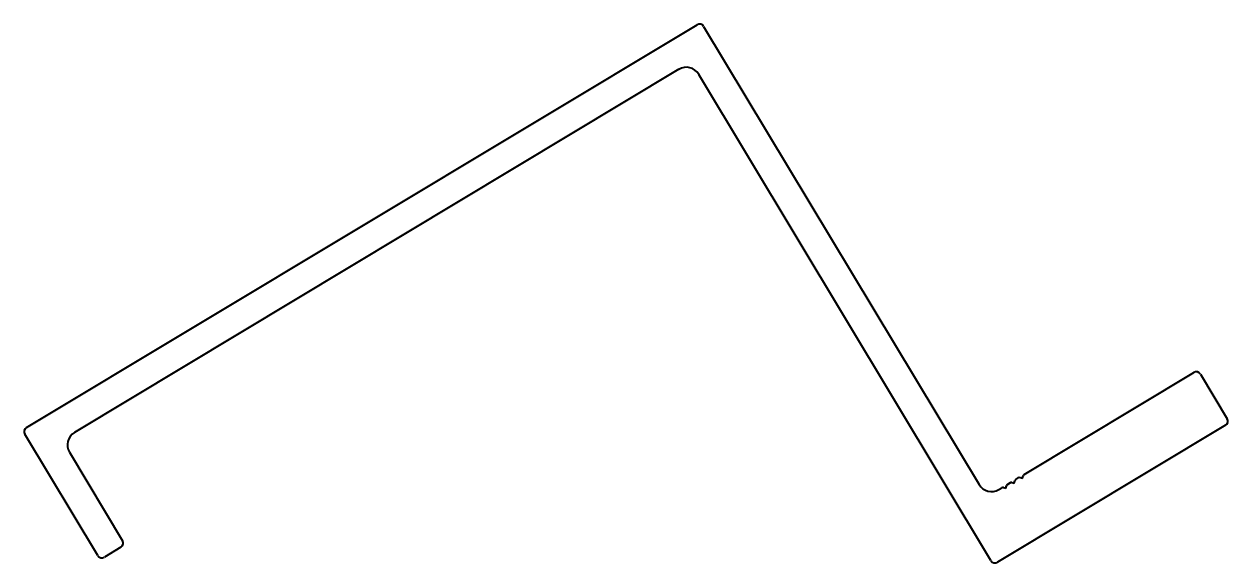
# Model space of a CAD drawing. Extents: x -49 to 76, y 8 to 64.
import ezdxf

# ---------------------------------------------------------------- set-up
doc = ezdxf.new("R2010")
doc.units = 0
doc.header["$MEASUREMENT"] = 0
doc.layers.add('1', color=7, linetype='CONTINUOUS')

msp = doc.modelspace()

# ---------------------------------------------------------------- linework, layer by layer
at = {"layer": '1', "linetype": 'Continuous', "lineweight": 40}
for p, q in [((-48.98, 22.03), (20.62, 63.85)), ((21.31, 63.68), (49.89, 16.1)), ((18.74, 59.22), (-44, 21.51)), ((51.13, 8.22), (20.8, 58.7)), ((54.57, 17.16), (72.18, 27.75)), ((72.87, 27.57), (75.65, 22.95)), ((-41.58, 8.74), (-49.15, 21.34)), ((75.48, 22.26), (51.82, 8.04)), ((-44.52, 19.46), (-39.01, 10.28)), ((52.86, 16.13), (53.11, 16.28)), ((53.11, 16.28), (52.86, 16.13)), ((52.86, 16.13), (53.11, 16.28)), ((53.11, 16.28), (52.86, 16.13)), ((52.86, 16.13), (53.11, 16.28)), ((53.3, 16.31), (53.53, 16.25)), ((53.54, 16.26), (53.6, 16.49)), ((53.71, 16.65), (53.96, 16.8)), ((54.15, 16.83), (54.39, 16.77)), ((54.4, 16.77), (54.46, 17.01)), ((51.95, 15.59), (52.25, 15.77)), ((52.25, 15.77), (52.25, 15.77)), ((52.25, 15.77), (52.25, 15.77)), ((52.44, 15.8), (52.67, 15.74)), ((52.68, 15.74), (52.74, 15.98)), ((-39.18, 9.6), (-40.89, 8.57))]:
    msp.add_line(p, q, dxfattribs=at)
for centre, radius, start, end in [((20.88, 63.42), 0.5, 31, 121), ((19.51, 57.93), 1.5, 31, 121), ((72.44, 27.32), 0.5, 31, 121), ((75.22, 22.69), 0.5, 301, 31), ((-48.72, 21.6), 0.5, 121, 211), ((-43.23, 20.23), 1.5, 121, 211), ((53.24, 16.07), 0.25, 76, 121), ((53.53, 16.26), 0.008, 256, 346), ((53.84, 16.43), 0.25, 121, 166), ((54.09, 16.58), 0.25, 76, 121), ((54.39, 16.78), 0.008, 256, 346), ((54.7, 16.95), 0.25, 121, 166), ((51.18, 16.88), 1.5, 211, 301), ((52.38, 15.55), 0.25, 76, 121), ((52.68, 15.75), 0.008, 256, 346), ((52.99, 15.92), 0.25, 121, 166), ((-39.43, 10.03), 0.5, 301, 31), ((-41.15, 9), 0.5, 211, 301), ((51.56, 8.47), 0.5, 211, 301)]:
    msp.add_arc(centre, radius, start, end, dxfattribs=at)

doc.saveas('drawing.dxf')
